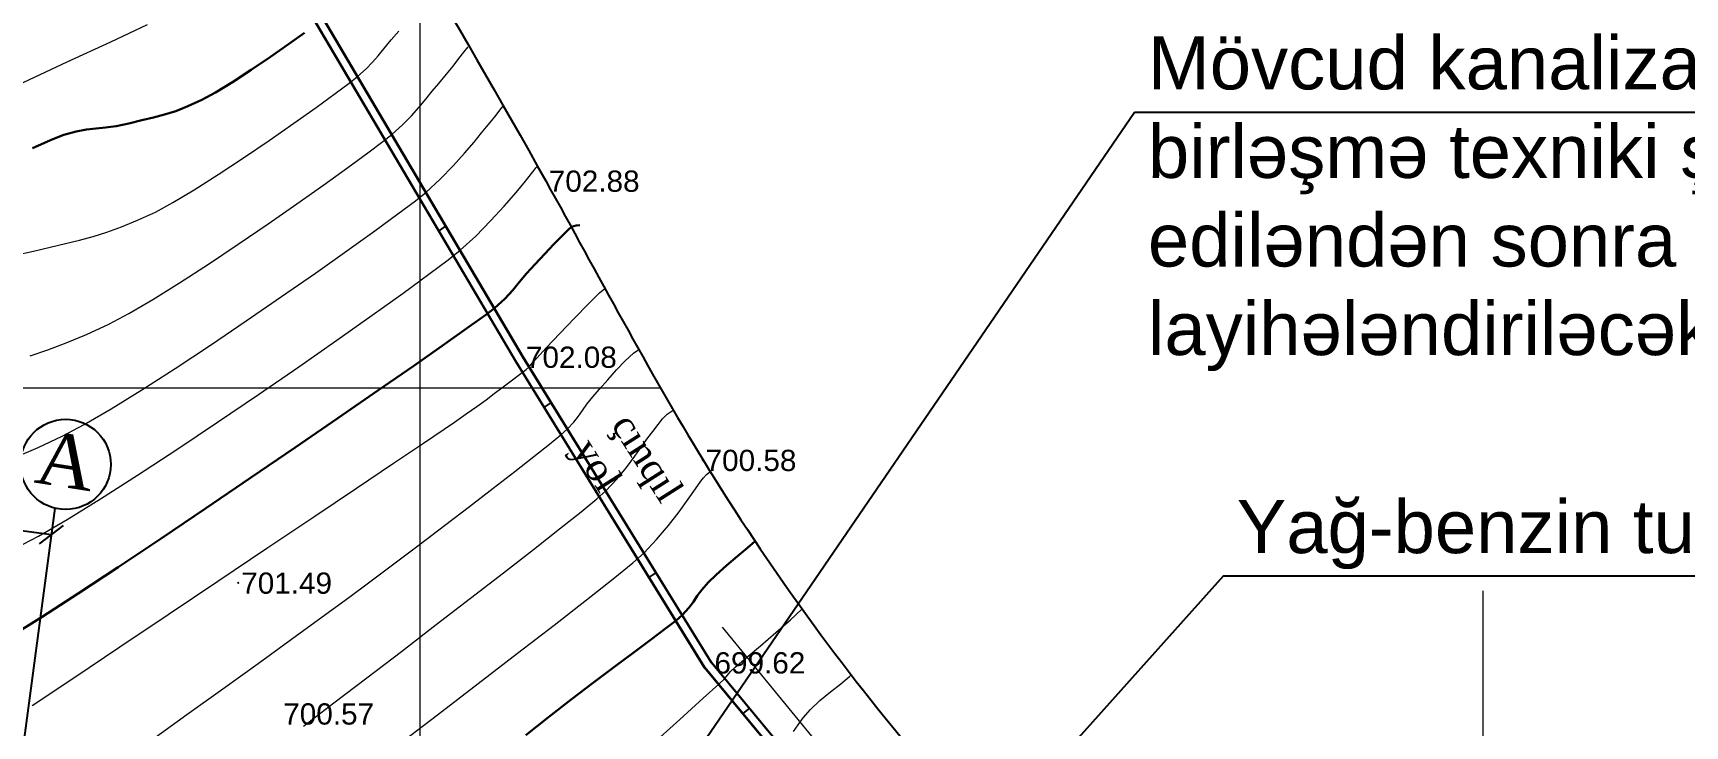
# Model space of a CAD drawing. Header units: feet. Extents: x 3381 to 684025, y 675186 to 4375940.
# Drawn here: x 682170.7 to 682248.4, y 4375748.4 to 4375781 of the extents above; entities that cross this region are included whole.
import ezdxf

# ---------------------------------------------------------------- set-up
doc = ezdxf.new("R2010")
doc.units = ezdxf.units.FT
doc.header["$MEASUREMENT"] = 0
doc.header["$PDMODE"] = 34
doc.header["$PDSIZE"] = 0.01
doc.linetypes.add('DUZ', pattern=[0])
doc.layers.get('0').update_dxf_attribs({"linetype": 'CONTINUOUS'})
doc.layers.get('Defpoints').update_dxf_attribs({"linetype": 'CONTINUOUS'})
for name, color, linetype in [('0_Point_Height', 2, 'CONTINUOUS'), ('0_Point_Point', 7, 'CONTINUOUS'), ('Layer8', 7, 'CONTINUOUS'), ('Yazilar', 7, 'CONTINUOUS')]:
    doc.layers.add(name, color=color, linetype=linetype)
for name, color, linetype, lineweight in [('ANA HORIZONTAL', 24, 'CONTINUOUS', 30), ('HORIZANTAL', 24, 'CONTINUOUS', 13), ('km setka', 170, 'CONTINUOUS', 15)]:
    doc.layers.add(name, color=color, linetype=linetype, lineweight=lineweight)
doc.styles.get("Standard").update_dxf_attribs({"font": 'arial.ttf', "height": 2})
doc.styles.add('style5', font='arialazlat.ttf', dxfattribs={"height": 400})
doc.dimstyles.new('ISO-25', dxfattribs={"dimtxt": 2, "dimasz": 1, "dimexe": 1.25, "dimexo": 0.625, "dimtad": 1, "dimtxsty": 'Standard', "dimblk": 'OBLIQUE', "dimcen": 2.5, "dimadec": 0, "dimazin": 0, "dimtfac": 1, "dimtmove": 0, "dimatfit": 3, "dimldrblk": 'OBLIQUE', "dimfxl": 1, "dimarcsym": 0})

# ---------------------------------------------------------------- blocks, each defined once
blk = doc.blocks.new('_Oblique')
at = {"color": 0, "linetype": 'ByBlock', "lineweight": -2}
blk.add_line((-0.5, -0.5), (0.5, 0.5), dxfattribs=at)
blk = doc.blocks.new('*D48')
at = {"color": 0, "lineweight": -2, "transparency": 16777216}
for p, q in [((682130.731, 4375746.842), (682132.722, 4375752.045)), ((682132.275, 4375750.878), (682213.275, 4375719.878)), ((682211.731, 4375715.842), (682213.722, 4375721.045))]:
    blk.add_line(p, q, dxfattribs=at)
at = {"layer": 'Defpoints', "color": 0, "lineweight": 18, "transparency": 16777216}
for p in [(682130.507, 4375746.258), (682213.275, 4375719.878), (682211.507, 4375715.258)]:
    blk.add_point(p, dxfattribs=at)
at = {"color": 0, "lineweight": -2, "transparency": 16777216}
for p, rotation in [((682132.275, 4375750.878), 159.0573494500117), ((682213.275, 4375719.878), 339.0573494500117)]:
    blk.add_blockref('_Oblique', p, dxfattribs=dict(at, rotation=rotation))
at = {"color": 0, "lineweight": 18, "transparency": 16777216, "insert": (682173.428, 4375737.084), "char_height": 2, "attachment_point": 5, "rotation": 339.05735}
blk.add_mtext('86,73', dxfattribs=at)
blk = doc.blocks.new('*D50')
at = {"color": 0, "lineweight": -2, "transparency": 16777216}
for p, q in [((682132.844, 4375728.596), (682137.455, 4375763.227)), ((682137.29, 4375761.988), (682171.607, 4375757.419)), ((682167.162, 4375724.028), (682171.772, 4375758.658))]:
    blk.add_line(p, q, dxfattribs=at)
at = {"layer": 'Defpoints', "color": 0, "lineweight": 18, "transparency": 16777216}
for p in [(682171.607, 4375757.419), (682132.762, 4375727.976), (682167.079, 4375723.408)]:
    blk.add_point(p, dxfattribs=at)
at = {"color": 0, "lineweight": -2, "transparency": 16777216}
for p, rotation in [((682137.29, 4375761.988), 172.417149274753), ((682171.607, 4375757.419), 352.4171492747529)]:
    blk.add_blockref('_Oblique', p, dxfattribs=dict(at, rotation=rotation))
at = {"color": 0, "lineweight": 20, "transparency": 16777216, "insert": (682154.666, 4375761.336), "char_height": 2, "attachment_point": 5, "rotation": 352.41715}
blk.add_mtext('{\\fArial|b0|i0|c238|p34;34.60}', dxfattribs=at)

msp = doc.modelspace()

# ---------------------------------------------------------------- linework, layer by layer
for p, q in [((682184.57282, 4375721.77834, 841.38178), (682222.54225, 4375777.2906)), ((682222.54225, 4375777.2906), (682267.8658, 4375777.2906))]:
    msp.add_line(p, q)
at = {"linetype": 'Continuous'}
for p, q in [((682190.15132, 4375771.93834), (682189.81752, 4375771.71692)), ((682195.10849, 4375763.63003), (682194.77498, 4375763.4088)), ((682200.04148, 4375755.63033), (682199.70796, 4375755.4091)), ((682204.42769, 4375749.25186), (682204.12307, 4375748.99257))]:
    msp.add_line(p, q, dxfattribs=at)
at = {"color": 6}
for p, q in [((682186.17698, 4375710.17456, 931.18466), (682226.73715, 4375755.48061, -0.30634)), ((682226.7211, 4375755.47001), (682254.63228, 4375755.47001))]:
    msp.add_line(p, q, dxfattribs=at)
at = {"linetype": 'Continuous', "elevation": 697.485}
for points in [[(682210.96371, 4375740.72968), (682202.32657, 4375751.16258), (682193.44188, 4375765.57064), (682181.63101, 4375785.59981), (682171.6108, 4375802.53879), (682160.48451, 4375820.67363), (682148.13855, 4375841.22222)], [(682213.97448, 4375737.70128), (682202.64748, 4375751.38328), (682193.77948, 4375765.76428), (682181.97048, 4375785.79028), (682171.94848, 4375802.73228), (682160.82148, 4375820.86828), (682148.47648, 4375841.41528)], [(682211.24331, 4375741.01921), (682202.65243, 4375751.39622), (682193.78443, 4375765.77722), (682181.97543, 4375785.80322), (682171.95343, 4375802.74522), (682160.82643, 4375820.88122), (682148.48143, 4375841.42822)], [(682213.66637, 4375737.4462), (682202.32162, 4375751.14964), (682193.43693, 4375765.55769), (682181.62606, 4375785.58686), (682171.60585, 4375802.52585), (682160.47956, 4375820.66068), (682148.13361, 4375841.20928)]]:
    msp.add_lwpolyline(points, dxfattribs=at)
at = {"color": 7, "lineweight": 18, "elevation": 374.95345}
msp.add_lwpolyline([(682203.14315, 4375753.05438), (682211.27248, 4375743.15466, -0.52704394), (682207.59212, 4375730.4791), (682194.67209, 4375726.22449)], format="xyb", dxfattribs=at)
at = {"color": 7, "linetype": 'DUZ', "lineweight": 25}
msp.add_circle((682172.27032, 4375760.72019), 2.12139, dxfattribs=at)
at = {"linetype": 'Continuous'}
msp.add_open_spline([(682139.47963, 4375868.22821), (682141.3006, 4375864.75779), (682147.60661, 4375852.73973), (682157.50344, 4375834.7584), (682171.49822, 4375815.49396), (682182.26949, 4375795.29608), (682193.23269, 4375777.41052), (682202.36035, 4375760.00732), (682215.7753, 4375741.48611), (682232.37485, 4375727.19698), (682243.90986, 4375712.36038), (682251.84002, 4375701.87762), (682263.15807, 4375689.959), (682271.40714, 4375679.26706), (682275.85095, 4375673.50726)], degree=3, knots=[0, 0, 0, 0, 11.75951037, 40.72320969, 61.46233043, 83.05497871, 109.29071666, 124.3927439, 141.9627176, 177.53300774, 189.55882144, 198.27648785, 216.95544768, 238.76886618, 238.76886618, 238.76886618, 238.76886618], dxfattribs=at)
at = {"layer": '0_Point_Point'}
for p in [(682194.85643, 4375774.06122, 702.877), (682193.78443, 4375765.77722, 702.08), (682202.23243, 4375760.92222, 700.584), (682180.3907, 4375755.14772, 701.493), (682202.65243, 4375751.39622, 699.617)]:
    msp.add_point(p, dxfattribs=at)
at = {"layer": 'ANA HORIZONTAL', "color": 32, "lineweight": 30}
for points, elevation in [([(682170.70944, 4375775.60057), (682171.67043, 4375776.0306), (682172.1798, 4375776.23516), (682172.76706, 4375776.39107), (682173.25633, 4375776.47789), (682173.69777, 4375776.5271), (682174.14159, 4375776.57017), (682174.63797, 4375776.63856), (682175.2371, 4375776.76375), (682175.85607, 4375776.91157), (682176.40466, 4375777.04258), (682176.92207, 4375777.18037), (682177.44752, 4375777.34854), (682178.02021, 4375777.57069), (682178.67935, 4375777.87039), (682179.31645, 4375778.21743), (682180.10986, 4375778.7048), (682180.99245, 4375779.28118), (682181.89709, 4375779.89526), (682182.75668, 4375780.4957), (682183.50407, 4375781.03119)], 705), ([(682169.70036, 4375752.63938), (682171.15717, 4375753.55609), (682172.85413, 4375754.65293), (682174.73762, 4375755.89199), (682176.75404, 4375757.23538), (682178.84976, 4375758.64518), (682180.97117, 4375760.08348), (682183.06466, 4375761.5124), (682185.07661, 4375762.89401), (682186.95342, 4375764.19042), (682188.64146, 4375765.36373), (682190.08713, 4375766.37602), (682191.2368, 4375767.1894), (682192.03687, 4375767.76595), (682192.43373, 4375768.06778), (682192.92399, 4375768.51854), (682193.30006, 4375768.92001), (682193.62255, 4375769.3036), (682193.9521, 4375769.7007), (682194.34935, 4375770.1427), (682194.80279, 4375770.62196), (682195.23691, 4375771.08093), (682195.61629, 4375771.47609), (682195.9055, 4375771.76395), (682196.06914, 4375771.901), (682196.28769, 4375771.95966), (682196.46, 4375771.97107)], 702.5), ([(682193.91159, 4375747.9836), (682194.97463, 4375748.82925), (682196.04611, 4375749.65934), (682197.09615, 4375750.45718), (682198.09488, 4375751.20608), (682199.01243, 4375751.88936), (682199.81893, 4375752.49033), (682200.48452, 4375752.9923), (682200.97931, 4375753.37858), (682201.27344, 4375753.63249), (682201.57776, 4375753.96511), (682201.79368, 4375754.25462), (682201.97871, 4375754.5315), (682202.19034, 4375754.8262), (682202.48608, 4375755.16919), (682202.86261, 4375755.53196), (682203.3474, 4375755.9577), (682203.86565, 4375756.39574), (682204.34255, 4375756.79544), (682204.70142, 4375757.10451)], 700)]:
    msp.add_lwpolyline(points, dxfattribs=dict(at, elevation=elevation))
at = {"layer": 'HORIZANTAL', "color": 32, "linetype": 'Continuous', "lineweight": 13}
for points, elevation in [([(682170.04264, 4375778.58627), (682172.34147, 4375779.65672), (682174.38703, 4375780.60964), (682176.11213, 4375781.41256)], 705.5), ([(682169.88942, 4375770.5678), (682170.75683, 4375770.75347), (682171.54326, 4375770.94219), (682172.25459, 4375771.10966), (682172.91836, 4375771.27243), (682173.56212, 4375771.44709), (682174.21341, 4375771.65019), (682174.89976, 4375771.89831), (682175.64871, 4375772.20803), (682176.48781, 4375772.59591), (682177.31198, 4375773.03671), (682178.31701, 4375773.63797), (682179.44566, 4375774.35595), (682180.64074, 4375775.14691), (682181.84501, 4375775.96709), (682183.00127, 4375776.77274), (682184.05229, 4375777.52013), (682184.94087, 4375778.1655), (682185.60978, 4375778.6651), (682186.00181, 4375778.97519), (682186.40183, 4375779.33509), (682186.70234, 4375779.64167), (682186.96115, 4375779.93977), (682187.23604, 4375780.27421), (682187.58482, 4375780.68984), (682187.93608, 4375781.10868)], 704.5), ([(682170.60365, 4375765.83383), (682171.42636, 4375766.10561), (682172.29799, 4375766.43328), (682173.2456, 4375766.83312), (682174.29627, 4375767.32142), (682175.23763, 4375767.8182), (682176.364, 4375768.47801), (682177.62905, 4375769.26541), (682178.98645, 4375770.14498), (682180.38985, 4375771.08129), (682181.79292, 4375772.03892), (682183.14934, 4375772.98243), (682184.41276, 4375773.8764), (682185.53685, 4375774.6854), (682186.47527, 4375775.37401), (682187.1817, 4375775.9068), (682187.60979, 4375776.24834), (682188.10936, 4375776.69962), (682188.52838, 4375777.1215), (682188.88814, 4375777.52061), (682189.20996, 4375777.90359), (682189.51515, 4375778.27709), (682189.825, 4375778.64775), (682190.18422, 4375779.07561), (682190.49806, 4375779.46539), (682190.77016, 4375779.81368), (682191.0042, 4375780.11704), (682191.20384, 4375780.37204)], 704), ([(682169.90897, 4375761.06825), (682170.97213, 4375761.52025), (682172.10472, 4375762.04693), (682173.13882, 4375762.5927), (682174.40297, 4375763.33139), (682175.84728, 4375764.22571), (682177.42182, 4375765.23834), (682179.07668, 4375766.33198), (682180.76195, 4375767.46934), (682182.42773, 4375768.61312), (682184.02409, 4375769.726), (682185.50112, 4375770.77069), (682186.80892, 4375771.70988), (682187.89757, 4375772.50628), (682188.71716, 4375773.12258), (682189.21777, 4375773.52148), (682189.89232, 4375774.13926), (682190.5022, 4375774.76446), (682191.03591, 4375775.36039), (682191.48198, 4375775.89037), (682191.82889, 4375776.31769), (682192.06517, 4375776.60567), (682192.31027, 4375776.89914), (682192.5168, 4375777.15887), (682192.68876, 4375777.38114), (682192.8301, 4375777.56224)], 703.5), ([(682169.91318, 4375756.77244), (682170.99234, 4375757.34261), (682172.34257, 4375758.13094), (682173.91208, 4375759.09946), (682175.64901, 4375760.21025), (682177.50156, 4375761.42536), (682179.41789, 4375762.70683), (682181.34619, 4375764.01674), (682183.23461, 4375765.31712), (682185.03135, 4375766.57004), (682186.68456, 4375767.73755), (682188.14244, 4375768.78171), (682189.35314, 4375769.66458), (682190.26485, 4375770.3482), (682190.82575, 4375770.79463), (682191.55687, 4375771.46345), (682192.25814, 4375772.17474), (682192.90066, 4375772.87695), (682193.45554, 4375773.51851), (682193.89388, 4375774.04784), (682194.18678, 4375774.41339), (682194.30535, 4375774.56358), (682194.39077, 4375774.66875), (682194.45637, 4375774.75244)], 703), ([(682170.69845, 4375749.37196), (682172.65142, 4375750.68177), (682174.81053, 4375752.12974), (682177.09717, 4375753.66329), (682179.43278, 4375755.22985), (682181.73875, 4375756.77681), (682183.93651, 4375758.2516), (682185.94747, 4375759.60162), (682187.69304, 4375760.77429), (682189.09464, 4375761.71703), (682190.07368, 4375762.37724), (682190.55158, 4375762.70234), (682191.1152, 4375763.09773), (682191.60788, 4375763.44905), (682192.04261, 4375763.76416), (682192.43234, 4375764.05092), (682192.79005, 4375764.3172), (682193.22449, 4375764.64505), (682193.6229, 4375764.95091), (682193.92548, 4375765.18815), (682194.07247, 4375765.31012), (682194.15593, 4375765.41207), (682194.23619, 4375765.5176), (682194.42804, 4375765.7249), (682194.8849, 4375766.21369), (682195.50772, 4375766.87415), (682196.19745, 4375767.59644), (682196.85503, 4375768.27073), (682197.3814, 4375768.78719), (682197.63304, 4375768.99861)], 702), ([(682176.32482, 4375747.76291), (682177.97535, 4375748.94835), (682179.65957, 4375750.16024), (682181.32002, 4375751.35787), (682182.89927, 4375752.50056), (682184.33985, 4375753.54761), (682185.58431, 4375754.45833), (682186.57522, 4375755.19202), (682187.7091, 4375756.04263), (682188.8906, 4375756.93464), (682190.08484, 4375757.84163), (682191.25696, 4375758.73717), (682192.37209, 4375759.59486), (682193.39537, 4375760.38827), (682194.29194, 4375761.09098), (682195.02693, 4375761.67657), (682195.56547, 4375762.11862), (682195.87271, 4375762.39071), (682196.17266, 4375762.71414), (682196.38813, 4375762.99321), (682196.57232, 4375763.26099), (682196.77845, 4375763.55055), (682197.05972, 4375763.89494), (682197.38176, 4375764.26514), (682197.76573, 4375764.70481), (682198.17989, 4375765.16459), (682198.59247, 4375765.5951), (682198.97172, 4375765.94701), (682199.22365, 4375766.12659)], 701.5), ([(682183.45425, 4375748.4048), (682184.8871, 4375749.49488), (682186.43901, 4375750.67885), (682188.06095, 4375751.9198), (682189.70387, 4375753.18084), (682191.31874, 4375754.42508), (682192.85653, 4375755.61561), (682194.26819, 4375756.71554), (682195.50471, 4375757.68797), (682196.51703, 4375758.49601), (682197.25612, 4375759.10275), (682197.67295, 4375759.47131), (682198.19513, 4375760.02964), (682198.64838, 4375760.58238), (682199.03825, 4375761.10628), (682199.37031, 4375761.57807), (682199.65012, 4375761.97449), (682199.88325, 4375762.27228), (682200.1438, 4375762.59666), (682200.34484, 4375762.86235), (682200.56784, 4375763.09142), (682200.85083, 4375763.27739)], 701), ([(682187.83926, 4375747.4842), (682189.75461, 4375748.9449), (682191.67203, 4375750.41057), (682193.52462, 4375751.83197), (682195.24547, 4375753.15988), (682196.76767, 4375754.34506), (682198.0243, 4375755.33827), (682198.94844, 4375756.0903), (682199.4732, 4375756.5519), (682200.06562, 4375757.18121), (682200.62096, 4375757.84072), (682201.12287, 4375758.48768), (682201.55497, 4375759.07933), (682201.90092, 4375759.5729), (682202.14436, 4375759.92562), (682202.26891, 4375760.09473), (682202.41917, 4375760.23766), (682202.55291, 4375760.34987), (682202.59112, 4375760.38082)], 700.5), ([(682199.76882, 4375747.46231), (682201.16107, 4375748.72327), (682202.26238, 4375749.72214), (682202.99322, 4375750.38686), (682203.27403, 4375750.64538), (682203.40347, 4375750.81135), (682203.5334, 4375750.97675), (682203.7634, 4375751.17909), (682204.27094, 4375751.61158), (682204.94636, 4375752.1865), (682205.68002, 4375752.81616), (682206.36227, 4375753.41282), (682206.88346, 4375753.8888), (682206.91098, 4375753.91819)], 699.5), ([(682206.50731, 4375748.15628), (682206.71888, 4375748.46733), (682206.96186, 4375748.79713), (682207.29824, 4375749.18413), (682207.74896, 4375749.60697), (682208.24976, 4375750.0126), (682208.73485, 4375750.39195), (682209.13846, 4375750.73597), (682209.21473, 4375750.82512)], 699)]:
    msp.add_lwpolyline(points, dxfattribs=dict(at, elevation=elevation))
at = {"layer": 'km setka', "flags": 128}
for points in [[(682188.92597, 4375840.32994), (682188.92597, 4375616.47768)], [(682051.17762, 4375764.31584), (682200.24997, 4375764.31584)], [(682238.92597, 4375754.77148), (682238.92597, 4375614.93599)]]:
    msp.add_lwpolyline(points, dxfattribs=at)

# ---------------------------------------------------------------- texts
at = {"ltscale": 0.5, "insert": (682223.17401, 4375780.86596, -43.29389), "char_height": 2.5, "width": 46.941555, "attachment_point": 1}
msp.add_mtext('{\\fArial|b0|i0|c238|p34;Mövcud kanalizasiya xəttinə birləşmə texniki şərt təqdim ediləndən sonra layihələndiriləcək}', dxfattribs=at)
at = {"color": 6, "ltscale": 0.5, "insert": (682227.35287, 4375759.04536, -43.29389), "char_height": 2.5, "width": 46.941555, "attachment_point": 1}
msp.add_mtext('{\\fArial|b0|i0|c238|p34;Yağ-benzin tutan}', dxfattribs=at)
at = {"layer": '0_Point_Height', "color": 0}
for s, p in [('702.88', (682194.99238, 4375773.54711, 702.877)), ('702.08', (682193.92038, 4375765.26311, 702.08)), ('700.58', (682202.36838, 4375760.40811, 700.584)), ('701.49', (682180.52665, 4375754.63361, 701.493)), ('699.62', (682202.78838, 4375750.88211, 699.617)), ('700.57', (682182.50365, 4375748.47861, 700.574))]:
    msp.add_text(s, height=1, dxfattribs=at).set_placement(p)
at = {"layer": 'Layer8', "color": 0, "lineweight": 18, "insert": (682170.7417, 4375759.87455, 699), "char_height": 2.5, "width": 81.3066928, "attachment_point": 7, "rotation": 351.0579492, "style": 'style5'}
msp.add_mtext('{\\fTimes New Roman|b0|i0|c238|p18;A}', dxfattribs=at)
at = {"layer": 'Yazilar', "insert": (682198.99087, 4375763.27878), "char_height": 1.3, "width": 0.1058769, "attachment_point": 1, "rotation": 302.4345035}
msp.add_mtext('{\\fTimes New Roman|b0|i0|c238|p18;çınqıl yol}', dxfattribs=at)

# ---------------------------------------------------------------- dimensions: what is measured, and where the dimension line sits
at = {"color": 7, "lineweight": 20}
dim = msp.add_aligned_dim(p1=(682132.76191, 4375727.97647), p2=(682167.07929, 4375723.408), distance=34.31115, text='{\\fArial|b0|i0|c238|p34;34.60}', dimstyle='ISO-25', dxfattribs=at)
dim.commit()
dim.dimension.update_dxf_attribs({"geometry": '*D50', "text_midpoint": (682154.66561, 4375761.33576)})
at = {"color": 7, "lineweight": 18}
dim = msp.add_aligned_dim(p1=(682130.50743, 4375746.25822), p2=(682211.50743, 4375715.25822), distance=4.94641, dimstyle='ISO-25', dxfattribs=at)
dim.commit()
dim.dimension.update_dxf_attribs({"geometry": '*D48', "text_midpoint": (682173.42844, 4375737.08409)})

doc.saveas('drawing.dxf')
